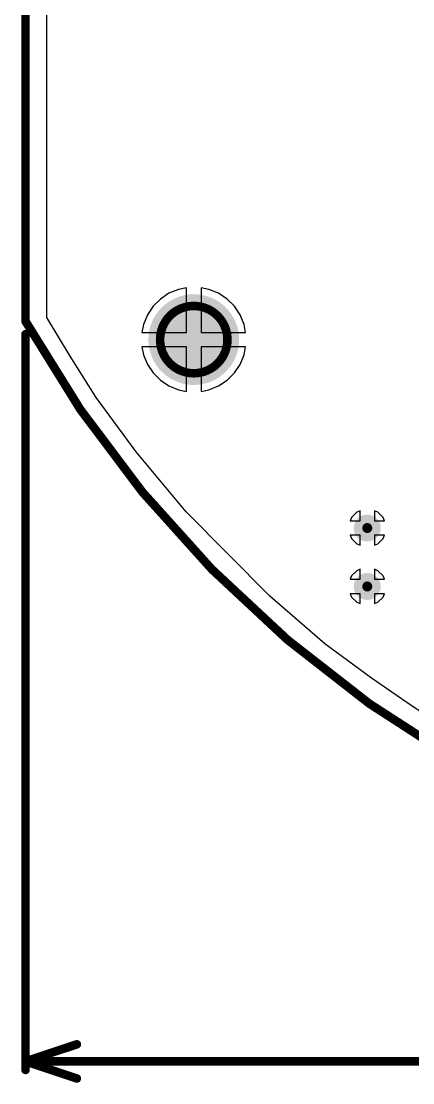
# Model space of a CAD drawing. Header units: millimetres. Extents: x -0.2 to 3.71, y -0.88 to 2.79.
# Drawn here: x -0.202 to 0.256, y -0.87 to 0.373 of the extents above; entities that cross this region are included whole.
import ezdxf

# ---------------------------------------------------------------- set-up
doc = ezdxf.new("R2010")
doc.units = ezdxf.units.MM
doc.header["$MEASUREMENT"] = 0
for name, color, linetype in [('BottomLayer', 5, 'Continuous'), ('BottomSolder', 6, 'Continuous'), ('Mechanical1', 6, 'Continuous'), ('Mechanical2', 216, 'Continuous'), ('MultiLayer', 9, 'Continuous'), ('PadHoleLayer', 156, 'Continuous'), ('TopLayer', 1, 'Continuous'), ('TopSolder', 216, 'Continuous'), ('ViaHoleLayer', 16, 'Continuous')]:
    doc.layers.add(name, color=color, linetype=linetype)

msp = doc.modelspace()

# ---------------------------------------------------------------- hatches: boundary and pattern name
at = {"layer": 'BottomLayer'}
h = msp.add_hatch(color=5, dxfattribs=at)
edge = h.paths.add_edge_path()
edge.add_arc((0, 0), 0.0512, 0, 360)
h = msp.add_hatch(color=5, dxfattribs=at)
edge = h.paths.add_edge_path()
edge.add_arc((0.203, -0.2206), 0.0118, 0, 360)
h = msp.add_hatch(color=5, dxfattribs=at)
edge = h.paths.add_edge_path()
edge.add_arc((0.203, -0.289), 0.0118, 0, 360)
at = {"layer": 'BottomSolder'}
h = msp.add_hatch(color=6, dxfattribs=at)
edge = h.paths.add_edge_path()
edge.add_arc((0, 0), 0.0531, 0, 360)
h = msp.add_hatch(color=6, dxfattribs=at)
edge = h.paths.add_edge_path()
edge.add_arc((0.203, -0.2206), 0.0158, 0, 360)
h = msp.add_hatch(color=6, dxfattribs=at)
edge = h.paths.add_edge_path()
edge.add_arc((0.203, -0.289), 0.0158, 0, 360)
at = {"layer": 'MultiLayer'}
h = msp.add_hatch(color=9, dxfattribs=at)
edge = h.paths.add_edge_path()
edge.add_arc((0, 0), 0.0512, 0, 360)
at = {"layer": 'PadHoleLayer'}
h = msp.add_hatch(color=156, dxfattribs=at)
edge = h.paths.add_edge_path()
edge.add_arc((0, 0), 0.0394, 0, 360)
at = {"layer": 'TopLayer'}
h = msp.add_hatch(color=1, dxfattribs=at)
edge = h.paths.add_edge_path()
edge.add_arc((0, 0), 0.0512, 0, 360)
h = msp.add_hatch(color=1, dxfattribs=at)
edge = h.paths.add_edge_path()
edge.add_arc((0.203, -0.2206), 0.0118, 0, 360)
h = msp.add_hatch(color=1, dxfattribs=at)
edge = h.paths.add_edge_path()
edge.add_arc((0.203, -0.289), 0.0118, 0, 360)
at = {"layer": 'TopSolder'}
h = msp.add_hatch(color=216, dxfattribs=at)
edge = h.paths.add_edge_path()
edge.add_arc((0, 0), 0.0531, 0, 360)
h = msp.add_hatch(color=216, dxfattribs=at)
edge = h.paths.add_edge_path()
edge.add_arc((0.203, -0.2206), 0.0158, 0, 360)
h = msp.add_hatch(color=216, dxfattribs=at)
edge = h.paths.add_edge_path()
edge.add_arc((0.203, -0.289), 0.0158, 0, 360)
at = {"layer": 'ViaHoleLayer'}
h = msp.add_hatch(color=16, dxfattribs=at)
edge = h.paths.add_edge_path()
edge.add_arc((0.203, -0.2206), 0.00591, 0, 360)
h = msp.add_hatch(color=16, dxfattribs=at)
edge = h.paths.add_edge_path()
edge.add_arc((0.203, -0.289), 0.00591, 0, 360)

# ---------------------------------------------------------------- linework, layer by layer
at = {"layer": 'BottomLayer'}
for p, q in [((-0.172, 0.0259), (-0.172, 1.9157)), ((-0.029, 0.0542), (-0.039, 0.0475)), ((-0.0178, 0.0588), (-0.029, 0.0542)), ((-0.0085, 0.0607), (-0.0178, 0.0588)), ((-0.0085, 0.0085), (-0.0085, 0.0607)), ((0.0178, 0.0588), (0.0085, 0.0607)), ((0.0085, 0.0607), (0.0085, 0.0085)), ((0.029, 0.0542), (0.0178, 0.0588)), ((0.039, 0.0475), (0.029, 0.0542)), ((-0.0475, 0.039), (-0.0542, 0.029)), ((-0.039, 0.0475), (-0.0475, 0.039)), ((0.0475, 0.039), (0.039, 0.0475)), ((0.0542, 0.029), (0.0475, 0.039)), ((-0.1448, -0.0192), (-0.172, 0.0259)), ((-0.0542, 0.029), (-0.0588, 0.0178)), ((0.0588, 0.0178), (0.0542, 0.029)), ((-0.0588, 0.0178), (-0.0607, 0.0085)), ((0.0607, 0.0085), (0.0588, 0.0178)), ((-0.0607, 0.0085), (-0.0085, 0.0085)), ((0.0085, 0.0085), (0.0607, 0.0085)), ((-0.0085, -0.0085), (-0.0607, -0.0085)), ((-0.0607, -0.0085), (-0.0588, -0.0178)), ((-0.0085, -0.0607), (-0.0085, -0.0085)), ((0.0607, -0.0085), (0.0085, -0.0085)), ((0.0085, -0.0085), (0.0085, -0.0607)), ((0.0588, -0.0178), (0.0607, -0.0085)), ((-0.114, -0.0676), (-0.1448, -0.0192)), ((-0.0588, -0.0178), (-0.0542, -0.029)), ((0.0542, -0.029), (0.0588, -0.0178)), ((-0.0542, -0.029), (-0.0475, -0.039)), ((0.0475, -0.039), (0.0542, -0.029)), ((-0.0475, -0.039), (-0.039, -0.0475)), ((-0.039, -0.0475), (-0.029, -0.0542)), ((0.029, -0.0542), (0.039, -0.0475)), ((0.039, -0.0475), (0.0475, -0.039)), ((-0.029, -0.0542), (-0.0178, -0.0588)), ((-0.0178, -0.0588), (-0.0085, -0.0607)), ((0.0085, -0.0607), (0.0178, -0.0588)), ((0.0178, -0.0588), (0.029, -0.0542)), ((-0.0674, -0.1314), (-0.114, -0.0676)), ((-0.0087, -0.2015), (-0.0674, -0.1314)), ((0.0891, -0.3005), (-0.0087, -0.2015)), ((0.1845, -0.2082), (0.1829, -0.2121)), ((0.1906, -0.2021), (0.1845, -0.2082)), ((0.1945, -0.2005), (0.1906, -0.2021)), ((0.1945, -0.2121), (0.1945, -0.2005)), ((0.2154, -0.2021), (0.2115, -0.2005)), ((0.2115, -0.2005), (0.2115, -0.2121)), ((0.2215, -0.2082), (0.2154, -0.2021)), ((0.2231, -0.2121), (0.2215, -0.2082)), ((0.1829, -0.2121), (0.1945, -0.2121)), ((0.2115, -0.2121), (0.2231, -0.2121)), ((0.1945, -0.2291), (0.1829, -0.2291)), ((0.1829, -0.2291), (0.1845, -0.233)), ((0.1845, -0.233), (0.1906, -0.2391)), ((0.1945, -0.2407), (0.1945, -0.2291)), ((0.2231, -0.2291), (0.2115, -0.2291)), ((0.2115, -0.2291), (0.2115, -0.2407)), ((0.2154, -0.2391), (0.2215, -0.233)), ((0.2215, -0.233), (0.2231, -0.2291)), ((0.1906, -0.2391), (0.1945, -0.2407)), ((0.2115, -0.2407), (0.2154, -0.2391)), ((0.1906, -0.2705), (0.1845, -0.2766)), ((0.1945, -0.2689), (0.1906, -0.2705)), ((0.1945, -0.2805), (0.1945, -0.2689)), ((0.2154, -0.2705), (0.2115, -0.2689)), ((0.2115, -0.2689), (0.2115, -0.2805)), ((0.2215, -0.2766), (0.2154, -0.2705)), ((0.1845, -0.2766), (0.1829, -0.2805)), ((0.1829, -0.2805), (0.1945, -0.2805)), ((0.2115, -0.2805), (0.2231, -0.2805)), ((0.2231, -0.2805), (0.2215, -0.2766)), ((0.1945, -0.2975), (0.1829, -0.2975)), ((0.1829, -0.2975), (0.1845, -0.3014)), ((0.1945, -0.3091), (0.1945, -0.2975)), ((0.2231, -0.2975), (0.2115, -0.2975)), ((0.2115, -0.2975), (0.2115, -0.3091)), ((0.2215, -0.3014), (0.2231, -0.2975)), ((0.1533, -0.3563), (0.0891, -0.3005)), ((0.1845, -0.3014), (0.1906, -0.3075)), ((0.1906, -0.3075), (0.1945, -0.3091)), ((0.2115, -0.3091), (0.2154, -0.3075)), ((0.2154, -0.3075), (0.2215, -0.3014)), ((0.208, -0.3962), (0.1533, -0.3563)), ((0.2556, -0.4292), (0.208, -0.3962)), ((0.3081, -0.4641), (0.2556, -0.4292))]:
    msp.add_line(p, q, dxfattribs=at)
at = {"layer": 'Mechanical1', "const_width": 0.01}
for points in [[(-0.1968, -0.855), (-0.1968, 0.0064)], [(-0.1968, -0.845), (-0.1368, -0.825)], [(-0.1968, -0.845), (1.3479, -0.845)], [(-0.1968, -0.845), (-0.1368, -0.865)]]:
    msp.add_lwpolyline(points, dxfattribs=at)
at = {"layer": 'Mechanical1', "const_width": 0.005}
for points in [[(-0.1993, 0.0064, 1), (-0.1943, 0.0064, 1)], [(-0.1393, -0.825, 1), (-0.1343, -0.825, 1)], [(-0.1993, -0.845, 1), (-0.1943, -0.845, 1)], [(-0.1993, -0.845, 1), (-0.1943, -0.845, 1)], [(-0.1993, -0.845, 1), (-0.1943, -0.845, 1)], [(-0.1993, -0.855, 1), (-0.1943, -0.855, 1)], [(-0.1393, -0.865, 1), (-0.1343, -0.865, 1)]]:
    msp.add_lwpolyline(points, format="xyb", close=True, dxfattribs=at)
at = {"layer": 'Mechanical2', "const_width": 0.01}
msp.add_lwpolyline([(-0.1968, 0.0214), (-0.1968, 1.9112)], dxfattribs=at)
for points in [[(-0.0394, 0, -1), (0.0394, 0)], [(0.3073, -0.4921, -0.132866), (-0.1968, 0.0214)], [(0.0394, 0, -1), (-0.0394, 0)]]:
    msp.add_lwpolyline(points, format="xyb", dxfattribs=at)
at = {"layer": 'Mechanical2', "const_width": 0.005}
for points in [[(-0.1993, 0.0214, 1), (-0.1943, 0.0214, 1)], [(-0.1993, 0.0214, 1), (-0.1943, 0.0214, 1)], [(-0.0419, 0, 1), (-0.0369, 0, 1)], [(-0.0419, 0, 1), (-0.0369, 0, 1)], [(0.0369, 0, 1), (0.0419, 0, 1)], [(0.0369, 0, 1), (0.0419, 0, 1)]]:
    msp.add_lwpolyline(points, format="xyb", close=True, dxfattribs=at)
at = {"layer": 'TopLayer'}
for p, q in [((-0.172, 0.0259), (-0.172, 1.9157)), ((-0.029, 0.0542), (-0.039, 0.0475)), ((-0.0178, 0.0588), (-0.029, 0.0542)), ((-0.0085, 0.0607), (-0.0178, 0.0588)), ((-0.0085, 0.0085), (-0.0085, 0.0607)), ((0.0178, 0.0588), (0.0085, 0.0607)), ((0.0085, 0.0607), (0.0085, 0.0085)), ((0.029, 0.0542), (0.0178, 0.0588)), ((0.039, 0.0475), (0.029, 0.0542)), ((-0.0475, 0.039), (-0.0542, 0.029)), ((-0.039, 0.0475), (-0.0475, 0.039)), ((0.0475, 0.039), (0.039, 0.0475)), ((0.0542, 0.029), (0.0475, 0.039)), ((-0.1448, -0.0192), (-0.172, 0.0259)), ((-0.0542, 0.029), (-0.0588, 0.0178)), ((0.0588, 0.0178), (0.0542, 0.029)), ((-0.0588, 0.0178), (-0.0607, 0.0085)), ((0.0607, 0.0085), (0.0588, 0.0178)), ((-0.0607, 0.0085), (-0.0085, 0.0085)), ((0.0085, 0.0085), (0.0607, 0.0085)), ((-0.0085, -0.0085), (-0.0607, -0.0085)), ((-0.0607, -0.0085), (-0.0588, -0.0178)), ((-0.0085, -0.0607), (-0.0085, -0.0085)), ((0.0607, -0.0085), (0.0085, -0.0085)), ((0.0085, -0.0085), (0.0085, -0.0607)), ((0.0588, -0.0178), (0.0607, -0.0085)), ((-0.114, -0.0676), (-0.1448, -0.0192)), ((-0.0588, -0.0178), (-0.0542, -0.029)), ((0.0542, -0.029), (0.0588, -0.0178)), ((-0.0542, -0.029), (-0.0475, -0.039)), ((0.0475, -0.039), (0.0542, -0.029)), ((-0.0475, -0.039), (-0.039, -0.0475)), ((-0.039, -0.0475), (-0.029, -0.0542)), ((0.029, -0.0542), (0.039, -0.0475)), ((0.039, -0.0475), (0.0475, -0.039)), ((-0.029, -0.0542), (-0.0178, -0.0588)), ((-0.0178, -0.0588), (-0.0085, -0.0607)), ((0.0085, -0.0607), (0.0178, -0.0588)), ((0.0178, -0.0588), (0.029, -0.0542)), ((-0.0674, -0.1314), (-0.114, -0.0676)), ((-0.0087, -0.2015), (-0.0674, -0.1314)), ((0.0891, -0.3005), (-0.0087, -0.2015)), ((0.1845, -0.2082), (0.1829, -0.2121)), ((0.1906, -0.2021), (0.1845, -0.2082)), ((0.1945, -0.2005), (0.1906, -0.2021)), ((0.1945, -0.2121), (0.1945, -0.2005)), ((0.2154, -0.2021), (0.2115, -0.2005)), ((0.2115, -0.2005), (0.2115, -0.2121)), ((0.2215, -0.2082), (0.2154, -0.2021)), ((0.2231, -0.2121), (0.2215, -0.2082)), ((0.1829, -0.2121), (0.1945, -0.2121)), ((0.2115, -0.2121), (0.2231, -0.2121)), ((0.1945, -0.2291), (0.1829, -0.2291)), ((0.1829, -0.2291), (0.1845, -0.233)), ((0.1845, -0.233), (0.1906, -0.2391)), ((0.1945, -0.2407), (0.1945, -0.2291)), ((0.2231, -0.2291), (0.2115, -0.2291)), ((0.2115, -0.2291), (0.2115, -0.2407)), ((0.2154, -0.2391), (0.2215, -0.233)), ((0.2215, -0.233), (0.2231, -0.2291)), ((0.1906, -0.2391), (0.1945, -0.2407)), ((0.2115, -0.2407), (0.2154, -0.2391)), ((0.1906, -0.2705), (0.1845, -0.2766)), ((0.1945, -0.2689), (0.1906, -0.2705)), ((0.1945, -0.2805), (0.1945, -0.2689)), ((0.2154, -0.2705), (0.2115, -0.2689)), ((0.2115, -0.2689), (0.2115, -0.2805)), ((0.2215, -0.2766), (0.2154, -0.2705)), ((0.1845, -0.2766), (0.1829, -0.2805)), ((0.1829, -0.2805), (0.1945, -0.2805)), ((0.2115, -0.2805), (0.2231, -0.2805)), ((0.2231, -0.2805), (0.2215, -0.2766)), ((0.1945, -0.2975), (0.1829, -0.2975)), ((0.1829, -0.2975), (0.1845, -0.3014)), ((0.1945, -0.3091), (0.1945, -0.2975)), ((0.2231, -0.2975), (0.2115, -0.2975)), ((0.2115, -0.2975), (0.2115, -0.3091)), ((0.2215, -0.3014), (0.2231, -0.2975)), ((0.1533, -0.3563), (0.0891, -0.3005)), ((0.1845, -0.3014), (0.1906, -0.3075)), ((0.1906, -0.3075), (0.1945, -0.3091)), ((0.2115, -0.3091), (0.2154, -0.3075)), ((0.2154, -0.3075), (0.2215, -0.3014)), ((0.208, -0.3962), (0.1533, -0.3563)), ((0.2556, -0.4292), (0.208, -0.3962)), ((0.3081, -0.4641), (0.2556, -0.4292))]:
    msp.add_line(p, q, dxfattribs=at)

doc.saveas('drawing.dxf')
